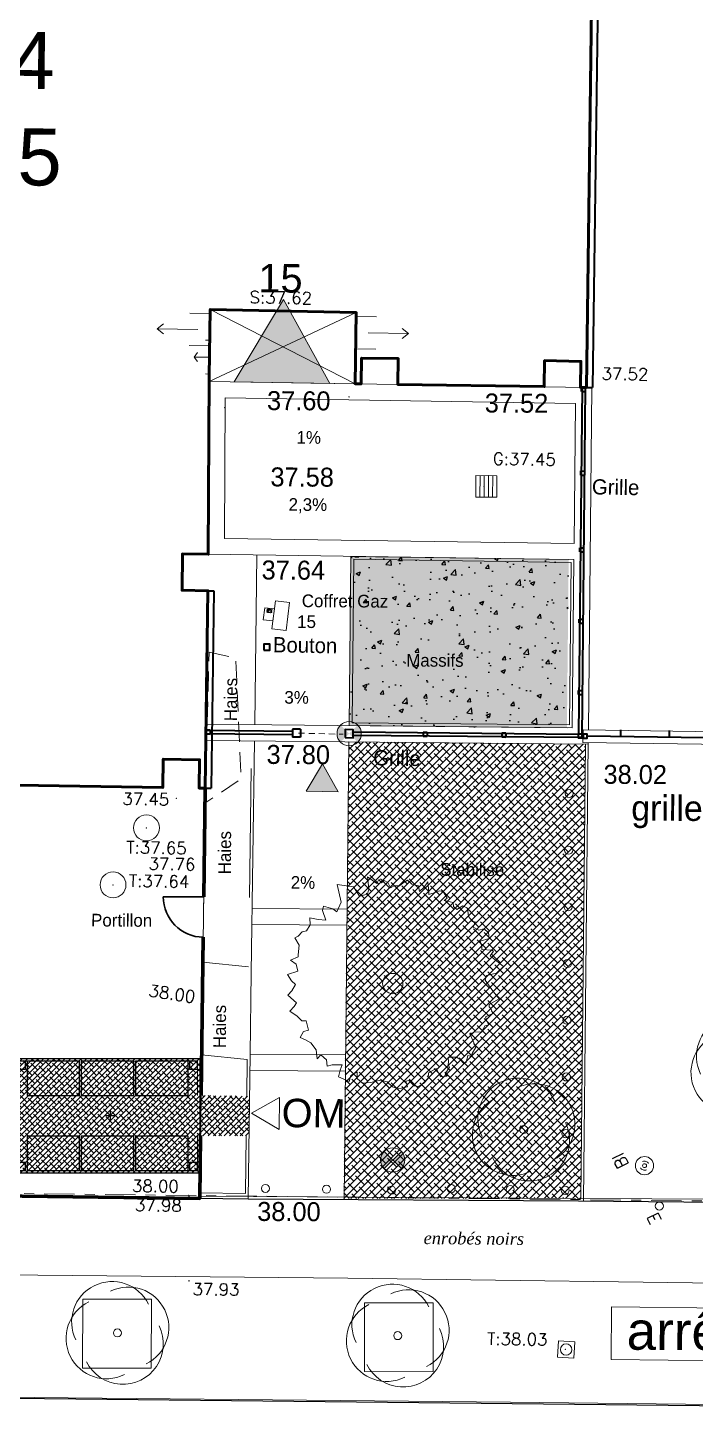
# Model space of a CAD drawing. Extents: x 996 to 1166918, y 537 to 295728.
# Drawn here: x 1074.99 to 1091.48, y 592.45 to 626.73 of the extents above; entities that cross this region are included whole.
import ezdxf

# ---------------------------------------------------------------- set-up
doc = ezdxf.new("R2010")
doc.units = 0
doc.header["$MEASUREMENT"] = 0
for name, pattern in [('CACHEx2', [0.75, 0.5, -0.25]), ('CONTINU', [0]), ('DGN2', [0.75, 0.5, -0.25]), ('DGN3', [1.25, 1, -0.25]), ('DGN4', [1.5, 0.75, -0.25, 0.25, -0.25])]:
    doc.linetypes.add(name, pattern=pattern)
doc.layers.get('0').update_dxf_attribs({"linetype": 'CONTINUOUS', "lineweight": 0})
for name, color, linetype, lineweight, true_color in [('Bardages bois', 7, 'CONTINUOUS', 40, 0xa35200), ('Béton', 7, 'CONTINU', 5, 0xaba9a0), ('Clôtures', 7, 'CONTINUOUS', 120, 0x04c83f), ('Stabilisé', 7, 'CONTINU', 5, 0xfcb65a)]:
    doc.layers.add(name, color=color, linetype=linetype, lineweight=lineweight, true_color=true_color)
for name, color, linetype in [('BATIMENT', 7, 'CONTINU'), ('Locaux OM', 7, 'CONTINUOUS'), ('TEXTE', 7, 'CONTINUOUS')]:
    doc.layers.add(name, color=color, linetype=linetype)
for name, color, linetype, lineweight in [('CF-FON-CADASTRE-DIGITALISE', 6, 'DGN4', 0), ('CF-TOPO-ALTITUDE-SEUIL', 7, 'CONTINUOUS', 0), ('CF-TOPO-ALTITUDE-TN', 94, 'CONTINUOUS', 0), ('CF-TOPO-ALTITUDE-VOIRIE', 7, 'CONTINUOUS', 0), ('CF-TOPO-ASS-EP', 4, 'CONTINUOUS', 0), ('CF-TOPO-ASS-EP-ALT', 4, 'CONTINUOUS', 0), ('CF-TOPO-BATI', 7, 'CONTINUOUS', 0), ('CF-TOPO-EAU', 5, 'CONTINUOUS', 0), ('CF-TOPO-GDF', 34, 'CONTINUOUS', 0), ('CF-TOPO-NATURE-MATERIAUX', 7, 'CONTINUOUS', 0), ('CF-TOPO-NATURE-MATERIAUX-TXT', 7, 'CONTINUOUS', 0), ('CF-TOPO-TAMPON', 6, 'CONTINUOUS', 0), ('CF-TOPO-TAMPON-ALT', 6, 'CONTINUOUS', 0), ('CF-TOPO-VEGETATION', 94, 'CONTINUOUS', 0), ('CF-TOPO-VOIRIE', 7, 'CONTINUOUS', 0), ('DIVERS', 7, 'CONTINU', 5), ('Elec projet', 7, 'CONTINU', 5), ('Niveaux projet', 7, 'CONTINU', 5), ('Texte projet', 7, 'CONTINU', 5)]:
    doc.layers.add(name, color=color, linetype=linetype, lineweight=lineweight)
doc.layers.add('Massifs Rosiers', color=7, linetype='CONTINUOUS', true_color=0xffe9e0)
doc.layers.add('Trottoirs', color=7, linetype='CONTINUOUS', true_color=0xffffff)
doc.styles.add('LEROY', font='j_leroy')
doc.styles.add('SIMPLEX', font='simplex.shx')
doc.styles.get("Standard").update_dxf_attribs({"font": 'arial.ttf'})
doc.styles.add('Style-Times New Roman IF', font='timesi.ttf')
doc.linetypes.add('LIMITE2', pattern='A,0.25,-0.1,[132,ltypeshp.shx,S=0.1,R=0,X=-0.1,Y=0],-0.1,1', length=1.45)

# ---------------------------------------------------------------- blocks, each defined once
blk = doc.blocks.new('BL95', base_point=(2, 1))
blk.add_lwpolyline([(2, 0.5), (2, 1.5)])
blk = doc.blocks.new('BL142', base_point=(1.5, 1))
for points in [[(1.5, 0.5), (1.5, 1.5), (1.375, 1.34375)], [(1.5, 1.5), (1.625, 1.34375)]]:
    blk.add_lwpolyline(points)
blk = doc.blocks.new('BL79', base_point=(1.5, 1))
blk.add_lwpolyline([(1, 0.5), (1, 1.5), (2, 1.5), (2, 0.5), (1, 0.5)])
blk = doc.blocks.new('A$C1C964902')
at = {"layer": 'DIVERS', "ltscale": 0.05}
for p, q in [((-1.278, 2.012), (-1.37, 2.445)), ((-1.37, 2.445), (-0.974, 2.392)), ((-0.592, 2.339), (-0.622, 2.634)), ((-0.622, 2.634), (-0.393, 2.469)), ((-0.393, 2.469), (-0.344, 2.572)), ((-0.344, 2.572), (-0.279, 2.484)), ((-0.279, 2.484), (-0.212, 2.546)), ((-0.212, 2.546), (-0.125, 2.497)), ((-0.125, 2.497), (-0.054, 2.362)), ((-0.054, 2.362), (0.038, 2.414)), ((0.038, 2.414), (0.166, 2.414)), ((0.166, 2.414), (0.259, 2.487)), ((0.259, 2.487), (0.368, 2.55)), ((0.368, 2.55), (0.468, 2.456)), ((0.468, 2.456), (0.468, 2.456)), ((0.468, 2.456), (0.638, 2.417)), ((0.638, 2.417), (0.663, 2.269)), ((0.772, 2.378), (0.869, 2.511)), ((0.869, 2.511), (0.881, 2.34)), ((-0.974, 2.392), (-0.825, 2.155)), ((-0.825, 2.155), (-0.627, 2.208)), ((-0.627, 2.208), (-0.592, 2.339)), ((0.663, 2.269), (0.772, 2.378)), ((0.663, 2.269), (0.663, 2.269)), ((0.881, 2.34), (0.89, 2.196)), ((0.89, 2.196), (1.071, 2.259)), ((1.071, 2.259), (1.15, 2.287)), ((1.15, 2.287), (1.247, 2.274)), ((1.247, 2.274), (1.347, 2.106)), ((1.347, 2.106), (1.269, 2.054)), ((-1.734, 1.801), (-1.713, 1.907)), ((-1.656, 1.569), (-1.734, 1.801)), ((-1.713, 1.907), (-1.48, 1.842)), ((-1.48, 1.842), (-1.379, 1.771)), ((-1.379, 1.771), (-1.278, 2.012)), ((-1.278, 2.012), (-1.278, 2.012)), ((1.269, 2.054), (1.493, 2.005)), ((1.493, 2.005), (1.504, 1.899)), ((1.504, 1.899), (1.583, 1.825)), ((1.583, 1.825), (1.733, 1.917)), ((1.733, 1.917), (1.847, 1.86)), ((1.847, 1.86), (1.87, 1.659)), ((-2.133, 1.304), (-2.04, 1.446)), ((-2.04, 1.446), (-2.047, 1.621)), ((-2.047, 1.621), (-1.841, 1.582)), ((-1.841, 1.582), (-1.656, 1.569)), ((1.87, 1.659), (1.913, 1.609)), ((1.913, 1.609), (1.974, 1.534)), ((1.974, 1.534), (2.071, 1.513)), ((2.019, 1.475), (1.983, 1.39)), ((1.983, 1.39), (2.123, 1.321)), ((2.071, 1.513), (2.019, 1.475)), ((-2.416, 1.125), (-2.335, 1.172)), ((-2.313, 0.948), (-2.416, 1.125)), ((-2.335, 1.172), (-2.236, 1.274)), ((-2.236, 1.274), (-2.133, 1.304)), ((2.123, 1.321), (2.247, 1.35)), ((2.383, 1.109), (2.159, 1.043)), ((2.159, 1.043), (2.197, 0.913)), ((2.247, 1.35), (2.365, 1.263)), ((2.365, 1.263), (2.383, 1.109)), ((-2.341, 0.712), (-2.313, 0.948)), ((-2.341, 0.658), (-2.341, 0.712)), ((2.197, 0.913), (2.198, 0.837)), ((2.198, 0.837), (2.445, 0.828)), ((2.488, 0.797), (2.405, 0.682)), ((2.445, 0.828), (2.488, 0.797)), ((-2.526, 0.579), (-2.341, 0.658)), ((-2.39, 0.482), (-2.526, 0.579)), ((-2.346, 0.302), (-2.39, 0.482)), ((2.405, 0.682), (2.74, 0.425)), ((2.74, 0.425), (2.564, 0.258)), ((-2.605, 0.223), (-2.346, 0.302)), ((-2.499, 0.07), (-2.605, 0.223)), ((-2.407, -0.027), (-2.499, 0.07)), ((2.318, 0.201), (2.287, 0.087)), ((2.287, 0.087), (2.406, -0.093)), ((2.564, 0.258), (2.318, 0.201)), ((-2.596, -0.284), (-2.493, -0.181)), ((-2.376, -0.473), (-2.596, -0.284)), ((-2.493, -0.181), (-2.407, -0.027)), ((2.406, -0.093), (2.492, -0.202)), ((2.492, -0.202), (2.626, -0.379)), ((-2.544, -0.679), (-2.436, -0.563)), ((-2.366, -0.808), (-2.544, -0.679)), ((-2.436, -0.563), (-2.376, -0.473)), ((2.626, -0.379), (2.379, -0.515)), ((2.379, -0.515), (2.379, -0.572)), ((2.379, -0.572), (2.422, -0.618)), ((2.422, -0.618), (2.472, -0.743)), ((-2.249, -0.924), (-2.366, -0.808)), ((-2.138, -0.924), (-2.249, -0.924)), ((-2.081, -1.151), (-2.138, -0.924)), ((2.375, -1.02), (2.271, -1.045)), ((2.472, -0.743), (2.292, -0.818)), ((2.292, -0.818), (2.292, -0.818)), ((2.292, -0.818), (2.321, -0.928)), ((2.321, -0.928), (2.375, -1.02)), ((-2.288, -1.336), (-2.203, -1.182)), ((-2.156, -1.393), (-2.288, -1.336)), ((-2.203, -1.182), (-2.081, -1.151)), ((2.037, -1.195), (1.901, -1.239)), ((1.901, -1.239), (2.05, -1.572)), ((2.191, -1.203), (2.037, -1.195)), ((2.238, -1.114), (2.191, -1.203)), ((2.271, -1.045), (2.238, -1.114)), ((-2.027, -1.463), (-2.156, -1.393)), ((-1.89, -1.637), (-2.027, -1.463)), ((-1.872, -1.857), (-1.89, -1.637)), ((-1.89, -1.637), (-1.89, -1.637)), ((2.05, -1.572), (1.962, -1.731)), ((-1.779, -1.757), (-1.872, -1.857)), ((-1.641, -1.886), (-1.779, -1.757)), ((-1.623, -2.044), (-1.641, -1.886)), ((-1.641, -1.886), (-1.641, -1.886)), ((-1.494, -2.004), (-1.623, -2.044)), ((-1.254, -2.009), (-1.494, -2.004)), ((-1.3, -2.136), (-1.254, -2.009)), ((1.378, -1.933), (1.365, -2.007)), ((1.365, -2.007), (1.406, -2.067)), ((1.571, -1.814), (1.373, -1.814)), ((1.373, -1.814), (1.378, -1.933)), ((1.66, -1.87), (1.571, -1.814)), ((1.747, -1.968), (1.66, -1.87)), ((1.817, -1.946), (1.747, -1.968)), ((1.857, -1.779), (1.817, -1.946)), ((1.949, -1.801), (1.857, -1.779)), ((1.962, -1.731), (1.949, -1.801)), ((-1.342, -2.303), (-1.3, -2.136)), ((-1.074, -2.417), (-1.342, -2.303)), ((-1.038, -2.274), (-1.074, -2.417)), ((-0.876, -2.18), (-1.038, -2.274)), ((-0.878, -2.341), (-0.876, -2.18)), ((-0.747, -2.457), (-0.878, -2.341)), ((-0.303, -2.387), (-0.409, -2.409)), ((-0.141, -2.426), (-0.303, -2.387)), ((0.396, -2.395), (0.325, -2.413)), ((0.528, -2.527), (0.396, -2.395)), ((0.873, -2.342), (0.76, -2.47)), ((0.884, -2.204), (0.873, -2.342)), ((1.07, -2.099), (0.884, -2.204)), ((1.141, -2.225), (1.07, -2.099)), ((1.18, -2.301), (1.141, -2.225)), ((1.343, -2.288), (1.18, -2.301)), ((1.406, -2.067), (1.294, -2.227)), ((1.294, -2.227), (1.343, -2.288)), ((-0.539, -2.441), (-0.747, -2.457)), ((-0.747, -2.457), (-0.747, -2.457)), ((-0.409, -2.409), (-0.539, -2.441)), ((-0.009, -2.553), (-0.141, -2.426)), ((0.145, -2.597), (-0.009, -2.553)), ((0.36, -2.551), (0.145, -2.597)), ((0.325, -2.413), (0.36, -2.551)), ((0.629, -2.545), (0.528, -2.527)), ((0.76, -2.47), (0.629, -2.545))]:
    blk.add_line(p, q, dxfattribs=at)
blk.add_circle((0, 0), 0.25, dxfattribs=at)
blk = doc.blocks.new('cf245bouche-eau')
at = {"linetype": 'Continuous'}
blk.add_circle((0, 0), 0.1, dxfattribs=at)
at = {"linetype": 'Continuous', "style": 'SIMPLEX'}
blk.add_text('E', height=0.3, dxfattribs=at).set_placement((0.094, -0.404))
blk = doc.blocks.new('cf30arbre20')
blk.add_circle((0, 0), 0.1)
for centre, start, end in [((0, 0.3), 0, 180), ((-0.3, 0), 90, 270), ((0.3, 0), 270, 90), ((0, -0.3), 180, 0)]:
    blk.add_arc(centre, 1, start, end)
blk = doc.blocks.new('cf319porte-pieton')
for p, q in [((0.5, 0.36), (0.368, 0.275)), ((0.5, 0), (0.5, 0.36)), ((0.5, 0.36), (0.632, 0.275)), ((0, 0), (0, 0.08)), ((0, 0), (1, 0)), ((1, 0), (1, 0.08))]:
    blk.add_line(p, q)
blk = doc.blocks.new('cf122borne-incendie')
at = {"color": 0, "flags": 128}
for points in [[(0, 0.113, 0.414214), (-0.112, 0)], [(0, -0.112, 0.414214), (0.113, 0)]]:
    blk.add_lwpolyline(points, format="xyb", dxfattribs=at)
at = {"color": 0}
for radius in [0.225, 0.0487]:
    blk.add_circle((0, 0), radius, dxfattribs=at)
at = {"color": 0, "style": 'SIMPLEX'}
blk.add_text('BI', height=0.3, rotation=180, dxfattribs=at).set_placement((-0.186, -0.331))
blk = doc.blocks.new('cf208tampon-rond')
at = {"color": 0, "linetype": 'ByBlock', "lineweight": -2}
blk.add_circle((0, 0), 0.32, dxfattribs=at)
blk = doc.blocks.new('cf203avaloir-rectangle')
for p, q in [((0.4, 1), (0.4, 0)), ((0.6, 1), (0.6, 0))]:
    blk.add_line(p, q)
at = {"flags": 128}
for points in [[(0, 0), (1, 0), (1, 1), (0, 1), (0, 0)], [(0.2, 1), (0.2, 0)], [(0.8, 1), (0.8, 0)]]:
    blk.add_lwpolyline(points, dxfattribs=at)
blk.add_point((0.6, 0))
blk = doc.blocks.new('cf209tampon-carre')
at = {"flags": 128}
blk.add_lwpolyline([(0, 1), (1, 1), (1, 0), (0, 0), (0, 1)], dxfattribs=at)
blk.add_circle((0.5, 0.5), 0.35)
blk = doc.blocks.new('cf353coffret-gaz')
at = {"linetype": 'Continuous'}
for p, q in [((1, 0.24), (0, 0.24)), ((0, 0.24), (0, 0)), ((1, 0), (0, 0)), ((1, 0), (1, 0.24))]:
    blk.add_line(p, q, dxfattribs=at)
at = {"linetype": 'Continuous', "style": 'SIMPLEX'}
blk.add_text('GDF', height=0.125, rotation=180, dxfattribs=at).set_placement((0.375, 0.18))
blk = doc.blocks.new('A$C2CB70F15')
at = {"layer": 'CF-TOPO-NATURE-MATERIAUX', "linetype": 'DGN2', "lineweight": 0, "ltscale": 3}
for p, q in [((0.06, 4.51), (2.76, 4.51)), ((0.06, 0.06), (0.06, 4.51)), ((2.76, 4.51), (2.76, 0.06)), ((0.91, 0.06), (0.06, 0.06)), ((2.76, 0.06), (1.91, 0.06))]:
    blk.add_line(p, q, dxfattribs=at)
at = {"layer": 'Locaux OM', "ltscale": 0.05}
for points in [[(0, 0), (2.82, 0), (2.82, 4.57), (0, 4.57)], [(0.06, 4.31), (0.26, 4.31), (0.26, 4.51), (0.06, 4.51)], [(2.56, 4.31), (2.76, 4.31), (2.76, 4.51), (2.56, 4.51)], [(0.06, 2.975), (0.91, 2.975), (0.91, 4.275), (0.06, 4.275)], [(1.91, 2.975), (2.76, 2.975), (2.76, 4.275), (1.91, 4.275)], [(0.06, 1.635), (0.91, 1.635), (0.91, 2.935), (0.06, 2.935)], [(1.91, 1.635), (2.76, 1.635), (2.76, 2.935), (1.91, 2.935)], [(0.06, 0.295), (0.91, 0.295), (0.91, 1.595), (0.06, 1.595)], [(1.91, 0.295), (2.76, 0.295), (2.76, 1.595), (1.91, 1.595)], [(0.06, 0.06), (0.26, 0.06), (0.26, 0.26), (0.06, 0.26)], [(2.56, 0.06), (2.76, 0.06), (2.76, 0.26), (2.56, 0.26)]]:
    blk.add_lwpolyline(points, close=True, dxfattribs=at)

msp = doc.modelspace()

# ---------------------------------------------------------------- hatches: boundary and pattern name
at = {"layer": 'Béton', "ltscale": 0.05}
h = msp.add_hatch(dxfattribs=at)
h.set_pattern_fill('ANSI38', color=256, scale=0.75, style=0)
h.set_pattern_definition([(45, (1234.66075, 653.56351), (-0.06629126, 0.06629126), []), (135, (1234.66075, 653.56351), (-0.19887378, 0.06629126), [0.234375, -0.140625])])
h.paths.add_polyline_path([(1074.673, 601.273), (1074.673, 598.453), (1079.243, 598.453), (1079.243, 599.372), (1080.456, 599.372), (1080.469, 600.348), (1079.243, 600.365), (1079.243, 601.273)])
at = {"layer": 'DIVERS', "ltscale": 0.05}
for points in [[(1081.303, 620.019), (1080.084, 617.985), (1082.455, 617.946)], [(1081.867, 607.877), (1082.657, 607.864), (1082.273, 608.555)]]:
    msp.add_hatch(color=256, dxfattribs=at).paths.add_polyline_path(points)
at = {"layer": 'Elec projet', "ltscale": 0.05}
h = msp.add_hatch(color=256, dxfattribs=at)
h.paths.add_polyline_path([(1082.629, 609.299, 0.198912), (1082.717, 609.087), (1082.929, 609.299), (1082.717, 609.511, 0.198912)])
h.paths.add_polyline_path([(1083.141, 609.087, 0.198912), (1083.229, 609.299, 0.198912), (1083.141, 609.511), (1082.929, 609.299)])
h = msp.add_hatch(color=256, dxfattribs=at)
h.paths.add_polyline_path([(1083.706, 598.774, 0.198912), (1083.794, 598.562), (1084.006, 598.774), (1083.794, 598.986, 0.198912)])
h.paths.add_polyline_path([(1084.218, 598.562, 0.198912), (1084.306, 598.774, 0.198912), (1084.218, 598.986), (1084.006, 598.774)])
at = {"layer": 'Massifs Rosiers', "ltscale": 0.05}
h = msp.add_hatch(dxfattribs=at)
h.set_pattern_fill('ANSI38', color=256, scale=0.2, style=0)
h.set_pattern_definition([(45, (1085.636766, 611.220201), (-0.01767767, 0.01767767), []), (135, (1085.636766, 611.220201), (-0.05303301, 0.01767767), [0.0625, -0.0375])])
h.paths.add_polyline_path([(1088.31, 609.444), (1088.352, 613.6), (1082.971, 613.677), (1082.929, 609.498)])
h = msp.add_hatch(dxfattribs=at)
h.set_pattern_fill('AR-CONC', color=1, scale=0.15, style=0)
h.set_pattern_definition([(50, (1085.6368, 611.2202), (1.0759, -0.09413), [0.1125, -1.2375]), (355, (1085.6368, 611.2202), (-0.20813, 1.1283), [0.09, -0.99]), (100.45, (1085.7264, 611.2124), (0.86776, 1.03416), [0.0956, -1.05171]), (46.184, (1085.6368, 611.5202), (1.60086, -0.2483), [0.16875, -1.85625]), (96.636, (1085.7702, 611.4995), (1.402, 1.4612), [0.1434, -1.57757]), (351.184, (1085.6368, 611.5202), (1.402, 1.4612), [0.135, -1.485]), (21, (1085.7868, 611.4452), (0.89536, -0.60393), [0.1125, -1.2375]), (326, (1085.7868, 611.4452), (0.36497, 1.08773), [0.09, -0.99]), (71.45, (1085.8614, 611.3949), (1.26033, 0.4838), [0.0956, -1.05171]), (37.5, (1085.63677, 611.2202), (0.01824, 0.49934), [0, -0.978, 0, -1.005, 0, -0.99375]), (7.5, (1085.63677, 611.2202), (0.394604, 0.59162), [0, -0.573, 0, -0.9555, 0, -0.37875]), (327.5, (1085.30227, 611.2202), (0.800734, -0.033832), [0, -0.375, 0, -1.17, 0, -1.5525]), (317.5, (1085.1523, 611.2202), (0.87478, 0.15016), [0, -0.4875, 0, -0.777, 0, -1.1025])])
h.paths.add_polyline_path([(1082.929, 609.498), (1088.31, 609.444), (1088.352, 613.6), (1082.971, 613.677)])
at = {"layer": 'Stabilisé', "ltscale": 0.05, "true_color": 0xfcb659}
h = msp.add_hatch(dxfattribs=at)
h.set_pattern_fill('ANSI38', color=31, style=0)
h.set_pattern_definition([(45, (1085.78012, 603.46071), (-0.0883883, 0.0883883), []), (135, (1085.78012, 603.46071), (-0.265165, 0.0883883), [0.3125, -0.1875])])
h.paths.add_polyline_path([(1088.766, 609.04), (1082.923, 609.098), (1082.794, 597.825), (1088.653, 597.823)])

# ---------------------------------------------------------------- linework, layer by layer
at = {"extrusion": (0, 0, -1)}
for p, q in [((1089.414, 595.149), (1089.399, 593.849)), ((1097.085, 595.059), (1089.414, 595.149)), ((1089.414, 595.149), (1089.414, 595.149)), ((1089.399, 593.849), (1097.069, 593.759))]:
    msp.add_line(p, q, dxfattribs=at)
at = {"layer": 'Bardages bois', "ltscale": 0.05}
for p, q in [((1088.948, 629.735), (1088.795, 617.849)), ((1089.098, 629.733), (1088.945, 617.847)), ((1088.795, 617.849), (1088.945, 617.847)), ((1079.438, 612.829), (1079.372, 607.953)), ((1079.438, 612.829), (1079.588, 612.827)), ((1079.588, 612.827), (1079.522, 607.951)), ((1079.372, 607.953), (1079.522, 607.951))]:
    msp.add_line(p, q, dxfattribs=at)
at = {"layer": 'BATIMENT'}
for points in [[(1088.948, 629.735), (1088.795, 617.849), (1088.645, 617.851), (1088.655, 618.491), (1087.758, 618.511), (1087.748, 617.871), (1084.131, 617.923), (1084.141, 618.563), (1083.235, 618.575), (1083.225, 617.935), (1083.075, 617.938), (1083.103, 619.698), (1079.494, 619.777), (1079.467, 618.117), (1079.448, 613.728), (1078.808, 613.738), (1078.798, 612.84), (1079.438, 612.829), (1079.372, 607.953)], [(1079.372, 607.953), (1079.222, 607.955), (1079.234, 608.655), (1078.334, 608.67), (1078.322, 607.97), (1074.743, 608.029)]]:
    msp.add_lwpolyline(points, dxfattribs=at)
at = {"layer": 'BATIMENT', "lineweight": 60}
for points in [[(1088.948, 629.735), (1088.795, 617.849), (1088.645, 617.851), (1088.655, 618.491), (1087.758, 618.511), (1087.748, 617.871), (1084.131, 617.923), (1084.141, 618.563), (1083.235, 618.575), (1083.225, 617.935), (1083.075, 617.938), (1083.103, 619.698), (1079.494, 619.777), (1079.467, 618.117), (1079.448, 613.728), (1078.808, 613.738), (1078.798, 612.84), (1079.438, 612.829), (1079.372, 607.953)], [(1079.372, 607.953), (1079.222, 607.955), (1079.234, 608.655), (1078.334, 608.67), (1078.322, 607.97), (1074.743, 608.029)]]:
    msp.add_lwpolyline(points, dxfattribs=at)
at = {"layer": 'CF-FON-CADASTRE-DIGITALISE', "lineweight": 0, "flags": 128}
msp.add_lwpolyline([(1050.968, 703.567), (1053.482, 706.703), (1054.868, 711.757), (1098.804, 711.085), (1101.999, 712.978), (1112.616, 712.853), (1112.579, 707.868), (1117.23, 707.834), (1117.273, 710.777), (1153.907, 710.161, -0.128061), (1156.194, 709.608, -0.158091), (1158.331, 707.385, 0.029168), (1158.834, 706.487, -0.115233), (1159.602, 701.898), (1159.408, 609.46), (1158.951, 609.468), (1158.813, 602.433), (1152.032, 598.153, -0.108271), (1148.523, 597.143), (1064.89, 598.051, -0.391305), (1050.624, 612.661), (1050.97, 704.056), (1050.006, 709.836, 0.020715), (1049.379, 712.281, 0.027295), (1048.249, 715.408)], format="xyb", dxfattribs=at)
at = {"layer": 'CF-TOPO-ALTITUDE-TN', "lineweight": 0, "flags": 128}
for points in [[(1088.961, 618.256, 1), (1088.952, 618.252, 1), (1088.961, 618.256)], [(1078.662, 607.705, 1), (1078.653, 607.7, 1), (1078.662, 607.705)], [(1078.722, 605.947, 1), (1078.713, 605.942, 1), (1078.722, 605.947)]]:
    msp.add_lwpolyline(points, format="xyb", dxfattribs=at)
at = {"layer": 'CF-TOPO-ALTITUDE-TN', "lineweight": 0}
for p in [(1088.956, 618.254), (1078.657, 607.703), (1078.718, 605.944)]:
    msp.add_point(p, dxfattribs=at)
at = {"layer": 'CF-TOPO-ALTITUDE-VOIRIE', "lineweight": 0, "flags": 128}
for points in [[(1082.925, 617.619, 1), (1082.917, 617.613, 1), (1082.925, 617.619)], [(1079.86, 617.354, 1), (1079.851, 617.348, 1), (1079.86, 617.354)], [(1078.964, 597.902, 1), (1078.955, 597.898, 1), (1078.964, 597.902)], [(1078.977, 597.875, 1), (1078.968, 597.87, 1), (1078.977, 597.875)], [(1078.973, 595.791, 1), (1078.964, 595.786, 1), (1078.973, 595.791)]]:
    msp.add_lwpolyline(points, format="xyb", dxfattribs=at)
at = {"layer": 'CF-TOPO-ASS-EP-ALT', "lineweight": 0, "flags": 128}
msp.add_lwpolyline([(1086.265, 615.407, 1), (1086.256, 615.402, 1), (1086.265, 615.407)], format="xyb", dxfattribs=at)
at = {"layer": 'CF-TOPO-ASS-EP-ALT', "lineweight": 0}
msp.add_point((1086.261, 615.405), dxfattribs=at)
at = {"layer": 'CF-TOPO-BATI', "lineweight": 0}
for p, q in [((1081.453, 612.541), (1081.106, 612.583)), ((1081.369, 611.843), (1081.021, 611.886))]:
    msp.add_line(p, q, dxfattribs=at)
at = {"layer": 'CF-TOPO-BATI', "lineweight": 0, "flags": 128}
for points in [[(1081.106, 612.583), (1081.021, 611.886)], [(1081.453, 612.541), (1081.369, 611.843)], [(1088.706, 609.083), (1099.249, 608.931), (1110.036, 608.755), (1110.041, 609.065), (1099.254, 609.241), (1088.71, 609.393)]]:
    msp.add_lwpolyline(points, dxfattribs=at)
at = {"layer": 'CF-TOPO-TAMPON-ALT', "lineweight": 0, "flags": 128}
for points in [[(1077.924, 606.976, 1), (1077.915, 606.971, 1), (1077.924, 606.976)], [(1077.098, 605.568, 1), (1077.089, 605.564, 1), (1077.098, 605.568)], [(1088.278, 594.096, 1), (1088.269, 594.092, 1), (1088.278, 594.096)]]:
    msp.add_lwpolyline(points, format="xyb", dxfattribs=at)
at = {"layer": 'CF-TOPO-TAMPON-ALT', "lineweight": 0}
for p in [(1077.92, 606.973), (1077.094, 605.566), (1088.273, 594.094)]:
    msp.add_point(p, dxfattribs=at)
at = {"layer": 'CF-TOPO-VEGETATION', "linetype": 'DGN2', "lineweight": 0, "flags": 128}
msp.add_lwpolyline([(1079.47, 611.311), (1080.126, 611.172), (1080.256, 608.181), (1079.361, 607.58)], close=True, dxfattribs=at)
at = {"layer": 'CF-TOPO-VOIRIE', "lineweight": 0, "flags": 128}
for points in [[(1065.018, 596.029), (1082.898, 595.852), (1093.84, 595.708), (1105.267, 595.593)], [(1107.079, 592.566), (1086.917, 592.794), (1071.774, 592.937), (1063.654, 593.072), (1062.747, 593.141)]]:
    msp.add_lwpolyline(points, dxfattribs=at)
at = {"layer": 'Clôtures', "lineweight": 35, "ltscale": 0.05}
msp.add_line((1079.336, 605.272), (1078.336, 605.272), dxfattribs=at)
at = {"layer": 'Clôtures', "ltscale": 0.05}
msp.add_lwpolyline([(1058.966, 614.666), (1050.633, 614.802), (1050.722, 611.651, 0.1466), (1053.737, 603.926, 0.132506), (1060.306, 598.943, 0.064384), (1065.435, 598.004), (1079.236, 597.825), (1079.257, 599.375)], format="xyb", dxfattribs=at)
for points in [[(1079.336, 605.272), (1079.372, 607.953)], [(1079.27, 600.375), (1079.322, 604.272)]]:
    msp.add_lwpolyline(points, dxfattribs=at)
at = {"layer": 'Clôtures', "lineweight": 35, "ltscale": 0.05}
msp.add_arc((1079.336, 605.272), 1, 179.9999, 269.224, dxfattribs=at)
at = {"layer": 'DIVERS', "ltscale": 0.05}
for p, q in [((1079.466, 617.994), (1088.795, 617.849)), ((1087.748, 617.871), (1084.131, 617.923)), ((1088.631, 617.851), (1088.731, 617.85)), ((1088.925, 617.849), (1088.77, 617.849)), ((1088.925, 617.849), (1088.839, 609.391)), ((1079.865, 617.592), (1079.85, 614.122)), ((1079.865, 617.588), (1088.521, 617.453)), ((1088.521, 617.453), (1088.486, 613.998)), ((1088.486, 613.998), (1079.85, 614.122)), ((1088.352, 613.6), (1079.448, 613.728)), ((1080.65, 613.711), (1080.594, 609.522)), ((1082.929, 609.498), (1082.971, 613.677)), ((1088.482, 613.598), (1088.44, 609.443)), ((1088.313, 609.444), (1079.394, 609.534)), ((1088.71, 609.393), (1088.706, 609.083)), ((1088.836, 609.039), (1079.389, 609.134)), ((1080.588, 609.122), (1080.511, 603.391)), ((1082.808, 597.789), (1082.923, 609.098)), ((1088.766, 609.041), (1088.653, 597.823)), ((1088.836, 609.081), (1088.722, 597.752)), ((1079.382, 608.702), (1079.381, 608.602)), ((1082.728, 605.141), (1082.728, 605.141)), ((1080.532, 604.984), (1082.881, 604.969)), ((1080.527, 604.584), (1082.879, 604.569)), ((1080.511, 603.391), (1080.483, 601.383)), ((1080.483, 601.383), (1080.435, 597.804)), ((1080.483, 601.383), (1082.844, 601.368)), ((1080.481, 600.983), (1082.842, 600.968)), ((1080.435, 597.804), (1079.236, 597.825)), ((1079.237, 597.882), (1088.523, 597.823)), ((1080.435, 597.804), (1088.592, 597.752))]:
    msp.add_line(p, q, dxfattribs=at)
at = {"layer": 'DIVERS', "lineweight": 40}
for p, q in [((1088.683, 617.851), (1088.597, 609.281)), ((1088.669, 617.751), (1088.67, 617.851)), ((1088.763, 617.85), (1088.676, 609.201)), ((1088.769, 617.75), (1088.77, 617.85)), ((1088.669, 617.751), (1088.769, 617.75)), ((1088.652, 615.686), (1088.653, 615.786)), ((1088.653, 615.786), (1088.753, 615.785)), ((1088.752, 615.685), (1088.753, 615.785)), ((1088.652, 615.686), (1088.752, 615.685)), ((1088.628, 613.788), (1088.629, 613.888)), ((1088.628, 613.788), (1088.728, 613.787)), ((1088.629, 613.888), (1088.729, 613.887)), ((1088.728, 613.787), (1088.729, 613.887)), ((1088.612, 612.028), (1088.613, 612.128)), ((1088.612, 612.028), (1088.712, 612.027)), ((1088.613, 612.128), (1088.713, 612.127)), ((1088.712, 612.027), (1088.713, 612.127)), ((1088.595, 610.269), (1088.596, 610.369)), ((1088.595, 610.269), (1088.695, 610.268)), ((1088.596, 610.369), (1088.696, 610.368)), ((1088.695, 610.268), (1088.696, 610.368)), ((1081.528, 609.273), (1079.391, 609.294)), ((1079.491, 609.282), (1079.391, 609.283)), ((1079.492, 609.382), (1079.392, 609.383)), ((1081.529, 609.353), (1079.392, 609.374)), ((1079.492, 609.382), (1079.491, 609.282)), ((1081.53, 609.412), (1081.528, 609.212)), ((1081.73, 609.41), (1081.53, 609.412)), ((1081.73, 609.41), (1081.728, 609.21)), ((1088.676, 609.201), (1083.028, 609.257)), ((1088.597, 609.281), (1083.03, 609.337)), ((1084.759, 609.33), (1084.758, 609.23)), ((1084.859, 609.329), (1084.759, 609.33)), ((1084.859, 609.329), (1084.858, 609.229)), ((1086.701, 609.309), (1086.7, 609.209)), ((1086.801, 609.308), (1086.701, 609.309)), ((1086.801, 609.308), (1086.8, 609.208)), ((1088.59, 609.291), (1088.589, 609.191)), ((1088.69, 609.29), (1088.59, 609.291)), ((1088.69, 609.29), (1088.689, 609.19)), ((1089.641, 609.225), (1089.644, 609.397)), ((1090.841, 609.208), (1090.844, 609.378)), ((1081.728, 609.21), (1081.528, 609.212)), ((1084.858, 609.229), (1084.758, 609.23)), ((1086.8, 609.208), (1086.7, 609.209)), ((1088.689, 609.19), (1088.589, 609.191))]:
    msp.add_line(p, q, dxfattribs=at)
at = {"layer": 'DIVERS', "linetype": 'CACHEx2', "ltscale": 0.3}
for p, q in [((1081.679, 609.312), (1082.779, 609.286)), ((1079.372, 607.953), (1079.313, 603.588)), ((1079.284, 601.439), (1079.236, 597.895))]:
    msp.add_line(p, q, dxfattribs=at)
at = {"layer": 'DIVERS', "linetype": 'LIMITE2', "ltscale": 0.25}
for p, q in [((1080.509, 608.442), (1080.466, 605.257)), ((1079.314, 603.658), (1080.443, 603.539)), ((1079.283, 601.369), (1080.412, 601.25))]:
    msp.add_line(p, q, dxfattribs=at)
at = {"layer": 'DIVERS'}
for p, q in [((1088.592, 597.752), (1110.084, 597.631)), ((1088.593, 597.823), (1110.086, 597.701))]:
    msp.add_line(p, q, dxfattribs=at)
at = {"layer": 'DIVERS', "ltscale": 0.05}
for points in [[(1081.303, 620.019), (1080.084, 617.985), (1082.455, 617.946)], [(1083.041, 613.606), (1088.411, 613.529), (1088.371, 609.514), (1082.999, 609.568)], [(1082.273, 608.555), (1082.657, 607.864), (1081.867, 607.877)], [(1080.519, 599.93), (1081.21, 600.314), (1081.197, 599.524)]]:
    msp.add_lwpolyline(points, close=True, dxfattribs=at)
at = {"layer": 'DIVERS'}
msp.add_lwpolyline([(1079.494, 619.777), (1083.075, 617.938), (1079.466, 617.994), (1083.103, 619.698)], dxfattribs=at)
at = {"layer": 'DIVERS', "ltscale": 0.05}
msp.add_lwpolyline([(1068.249, 614.513), (1050.717, 614.802), (1050.722, 611.651, 0.282091), (1060.306, 598.943, 0.063896), (1065.435, 598.004), (1079.236, 597.825), (1079.372, 607.953), (1079.222, 607.955), (1079.234, 608.655), (1078.334, 608.67), (1078.322, 607.97), (1074.743, 608.029), (1074.753, 608.669), (1073.854, 608.683), (1073.843, 608.043), (1068.144, 608.137), (1068.249, 614.513)], format="xyb", dxfattribs=at)
msp.add_lwpolyline([(1082.971, 613.677), (1088.482, 613.598), (1088.44, 609.443), (1082.929, 609.498), (1082.971, 613.677)], dxfattribs=at)
at = {"layer": 'DIVERS', "lineweight": 40}
for points in [[(1080.819, 611.36), (1080.969, 611.36), (1080.969, 611.51), (1080.819, 611.51)], [(1082.827, 609.201), (1083.027, 609.197), (1083.031, 609.397), (1082.831, 609.4)], [(1088.708, 609.188), (1088.808, 609.188), (1088.808, 609.288), (1088.708, 609.288)]]:
    msp.add_lwpolyline(points, close=True, dxfattribs=at)
at = {"layer": 'DIVERS', "lineweight": 40, "flags": 128}
msp.add_lwpolyline([(1110.039, 608.91), (1099.251, 609.086), (1088.808, 609.237)], dxfattribs=at)
at = {"layer": 'DIVERS', "linetype": 'LIMITE2', "ltscale": 0.25}
for points in [[(1080.399, 600.359), (1080.412, 601.25)], [(1079.237, 597.965), (1080.367, 597.945), (1080.386, 599.375)]]:
    msp.add_lwpolyline(points, dxfattribs=at)
at = {"layer": 'DIVERS', "ltscale": 0.05}
for centre, radius in [((1088.366, 607.823), 0.1), ((1088.352, 606.423), 0.1), ((1088.338, 605.023), 0.1), ((1088.324, 603.623), 0.1), ((1084.006, 603.129), 0.25), ((1088.31, 602.223), 0.1), ((1088.295, 600.823), 0.1), ((1088.281, 599.423), 0.1), ((1080.86, 598.07), 0.1), ((1082.369, 598.05), 0.1), ((1083.977, 598.029), 0.1), ((1085.45, 598.065), 0.1), ((1086.909, 598.044), 0.1), ((1088.267, 598.024), 0.1)]:
    msp.add_circle(centre, radius, dxfattribs=at)
at = {"layer": 'Elec projet', "ltscale": 0.05}
for p, q in [((1083.794, 598.562), (1084.218, 598.986)), ((1083.794, 598.986), (1084.218, 598.562))]:
    msp.add_line(p, q, dxfattribs=at)
for centre in [(1082.929, 609.299), (1084.006, 598.774)]:
    msp.add_circle(centre, 0.3, dxfattribs=at)
at = {"layer": 'Locaux OM', "ltscale": 0.05}
for p, q in [((1077.028, 599.735), (1077.028, 600.014)), ((1076.888, 599.875), (1077.167, 599.875))]:
    msp.add_line(p, q, dxfattribs=at)
at = {"layer": 'Trottoirs', "ltscale": 0.05}
msp.add_lwpolyline([(1116.327, 597.489), (1088.592, 597.752), (1080.435, 597.804), (1065.435, 598.004), (1065.409, 595.968), (1065.377, 592.992), (1116.235, 592.445), (1116.327, 597.489)], dxfattribs=at)

# ---------------------------------------------------------------- block references
at = {"layer": 'CF-TOPO-ASS-EP', "lineweight": 0, "extrusion": (0, 0, -1), "xscale": 0.5214619803179201, "yscale": 0.5299999999988358, "zscale": 0.5257136573919841, "rotation": 180.4268505108334}
msp.add_blockref('cf203avaloir-rectangle', (-1086.059, 615.673), dxfattribs=at)
at = {"layer": 'CF-TOPO-BATI', "lineweight": 0, "extrusion": (0, 0, -1), "xscale": 0.8328392381121191, "zscale": 0.9126002619505089, "rotation": 270.512076571893}
msp.add_blockref('cf319porte-pieton', (-1079.462, 619.013), dxfattribs=at)
at = {"layer": 'CF-TOPO-EAU', "lineweight": 0, "rotation": 296.1877314899967}
for name, p in [('cf122borne-incendie', (1090.227, 598.632)), ('cf245bouche-eau', (1090.593, 597.635))]:
    msp.add_blockref(name, p, dxfattribs=at)
at = {"layer": 'CF-TOPO-GDF', "lineweight": 0, "extrusion": (0, 0, -1), "xscale": 0.2985085109060387, "zscale": 0.5463593239384923, "rotation": 276.9180368614357}
msp.add_blockref('cf353coffret-gaz', (-1081.081, 612.38), dxfattribs=at)
at = {"layer": 'CF-TOPO-TAMPON', "lineweight": 0, "rotation": 296.1877314899967}
for p in [(1077.92, 606.973), (1077.094, 605.566)]:
    msp.add_blockref('cf208tampon-rond', p, dxfattribs=at)
at = {"layer": 'CF-TOPO-TAMPON', "lineweight": 0, "xscale": 0.4035000077019253, "yscale": 0.4035000077565201, "zscale": 0.4035000077471004, "rotation": 266.8307785229246}
msp.add_blockref('cf209tampon-carre', (1088.099, 594.304), dxfattribs=at)
at = {"layer": 'CF-TOPO-VEGETATION', "lineweight": 0}
for p, rotation in [((1092.644, 601.064), 296.1877314899967), ((1087.242, 599.524), 296.1877314899967), ((1077.203, 594.502), 296.1877314899982), ((1084.129, 594.436), 296.1877314899982)]:
    msp.add_blockref('cf30arbre20', p, dxfattribs=dict(at, rotation=rotation))
at = {"layer": 'DIVERS'}
for name, p, xscale, yscale, rotation in [('BL95', (1079.242, 619.681), 0.5000412499999921, 0.5000412499999811, 89.05658208389295), ('BL95', (1083.352, 619.594), 0.5000412499999921, 0.5000412499999811, 269.056582083893), ('BL142', (1078.686, 619.29), 0.9999827599999823, 0.9999827600000231, 89.05700146389296), ('BL142', (1083.895, 619.185), 0.9999827599999823, 0.9999827600000231, 269.057001463893), ('BL95', (1079.229, 618.881), 0.5000412499999921, 0.5000412499999811, 89.05658208389295), ('BL95', (1083.339, 618.794), 0.5000412499999921, 0.5000412499999811, 269.056582083893)]:
    msp.add_blockref(name, p, dxfattribs=dict(at, xscale=xscale, yscale=yscale, rotation=rotation))
at = {"layer": 'DIVERS', "ltscale": 0.05}
msp.add_blockref('A$C1C964902', (1084.006, 603.129), dxfattribs=at)
at = {"layer": 'DIVERS', "xscale": 1.697702838028803, "yscale": 1.697702838028817, "zscale": 1.4806277, "rotation": 179.942713143893}
for p in [(1077.192, 594.484), (1084.158, 594.395)]:
    msp.add_blockref('BL79', p, dxfattribs=at)
at = {"layer": 'Locaux OM', "ltscale": 0.05, "rotation": 90}
msp.add_blockref('A$C2CB70F15', (1079.243, 598.453), dxfattribs=at)

# ---------------------------------------------------------------- texts
at = {"layer": 'CF-TOPO-ALTITUDE-SEUIL', "linetype": 'DGN3', "lineweight": 0, "style": 'SIMPLEX'}
msp.add_text('S:37.62', height=0.3, rotation=359.0576, dxfattribs=at).set_placement((1080.466, 619.928))
at = {"layer": 'CF-TOPO-ALTITUDE-TN', "linetype": 'DGN3', "lineweight": 0, "style": 'SIMPLEX'}
for s, rotation, p in [('37.52', 359.1712, (1089.163, 618.039)), ('37.45', 359.0645, (1077.322, 607.543)), ('37.76', 359.0645, (1077.97, 605.939))]:
    msp.add_text(s, height=0.3, rotation=rotation, dxfattribs=at).set_placement(p)
at = {"layer": 'CF-TOPO-ALTITUDE-VOIRIE', "linetype": 'DGN3', "lineweight": 0, "style": 'SIMPLEX'}
for s, rotation, p in [('38.00', 351.5751, (1077.958, 602.814)), ('38.00', 359.2846, (1077.56, 597.985)), ('37.98', 359.2846, (1077.634, 597.51)), ('37.93', 359.4298, (1079.058, 595.434))]:
    msp.add_text(s, height=0.3, rotation=rotation, dxfattribs=at).set_placement(p)
at = {"layer": 'CF-TOPO-ASS-EP-ALT', "linetype": 'DGN3', "lineweight": 0, "style": 'SIMPLEX'}
msp.add_text('G:37.45', height=0.3, rotation=359.1745, dxfattribs=at).set_placement((1086.477, 615.937))
at = {"layer": 'CF-TOPO-NATURE-MATERIAUX-TXT', "color": 7, "linetype": 'DGN3', "lineweight": 0, "style": 'Style-Times New Roman IF'}
msp.add_text('enrobés noirs', height=0.3, rotation=359.5204, dxfattribs=at).set_placement((1084.768, 596.696))
at = {"layer": 'CF-TOPO-TAMPON-ALT', "linetype": 'DGN3', "lineweight": 0, "style": 'SIMPLEX'}
for s, rotation, p in [('T:37.65', 359.0577, (1077.419, 606.345)), ('T:37.64', 359.0577, (1077.483, 605.518)), ('T:38.03', 359.2484, (1086.335, 594.209))]:
    msp.add_text(s, height=0.3, rotation=rotation, dxfattribs=at).set_placement(p)
at = {"layer": 'Niveaux projet', "style": 'LEROY'}
for s, height, p in [('37.60', 0.4687, (1080.898, 617.29)), ('37.52', 0.4687, (1086.279, 617.231)), ('1%%%', 0.3125, (1081.628, 616.46)), ('37.58', 0.4687, (1080.982, 615.406)), ('2,3%%%', 0.3125, (1081.431, 614.803)), ('37.64', 0.4687, (1080.764, 613.108)), ('3%%%', 0.3125, (1081.327, 610.04)), ('37.80', 0.4687, (1080.886, 608.553)), ('38.02', 0.4687, (1089.212, 608.062)), ('2%%%', 0.3125, (1081.484, 605.47)), ('38.00', 0.4687, (1080.655, 597.268))]:
    msp.add_text(s, height=height, rotation=359.678, dxfattribs=at).set_placement(p)
at = {"layer": 'TEXTE'}
for s, height, p in [('R + 4 ', 1.4063, (1070.898, 625.26)), ('N° 15', 1.4063, (1070.886, 622.876)), ('15', 0.7031, (1080.683, 620.198)), ('OM', 0.7031, (1081.258, 599.584)), ('arrêt de bus', 0.93751, (1089.783, 594.09))]:
    msp.add_text(s, height=height, rotation=359.4879, dxfattribs=at).set_placement(p)
at = {"layer": 'Texte projet', "style": 'LEROY'}
for s, height, rotation, p in [('Grille', 0.375, 358.9495, (1088.925, 615.209)), ('Coffret Gaz', 0.31248, 359.678, (1081.757, 612.424)), ('15', 0.3125, 359.678, (1081.643, 611.91)), ('Bouton', 0.375, 358.9495, (1081.042, 611.311)), ('Massifs', 0.3125, 359.678, (1084.338, 610.957)), ('Haies', 0.3125, 89.678, (1080.156, 609.606)), ('Grille', 0.375, 358.9495, (1083.522, 608.52)), ('grille existante déplacée - assise béton', 0.62496, 359.678, (1089.899, 607.153)), ('Haies', 0.3125, 89.678, (1080.006, 605.826)), ('Stabilisé', 0.3125, 359.678, (1085.179, 605.792)), ('Portillon', 0.3125, 359.678, (1076.551, 604.539)), ('Haies', 0.3125, 89.678, (1079.881, 601.533))]:
    msp.add_text(s, height=height, rotation=rotation, dxfattribs=at).set_placement(p)

doc.saveas('drawing.dxf')
